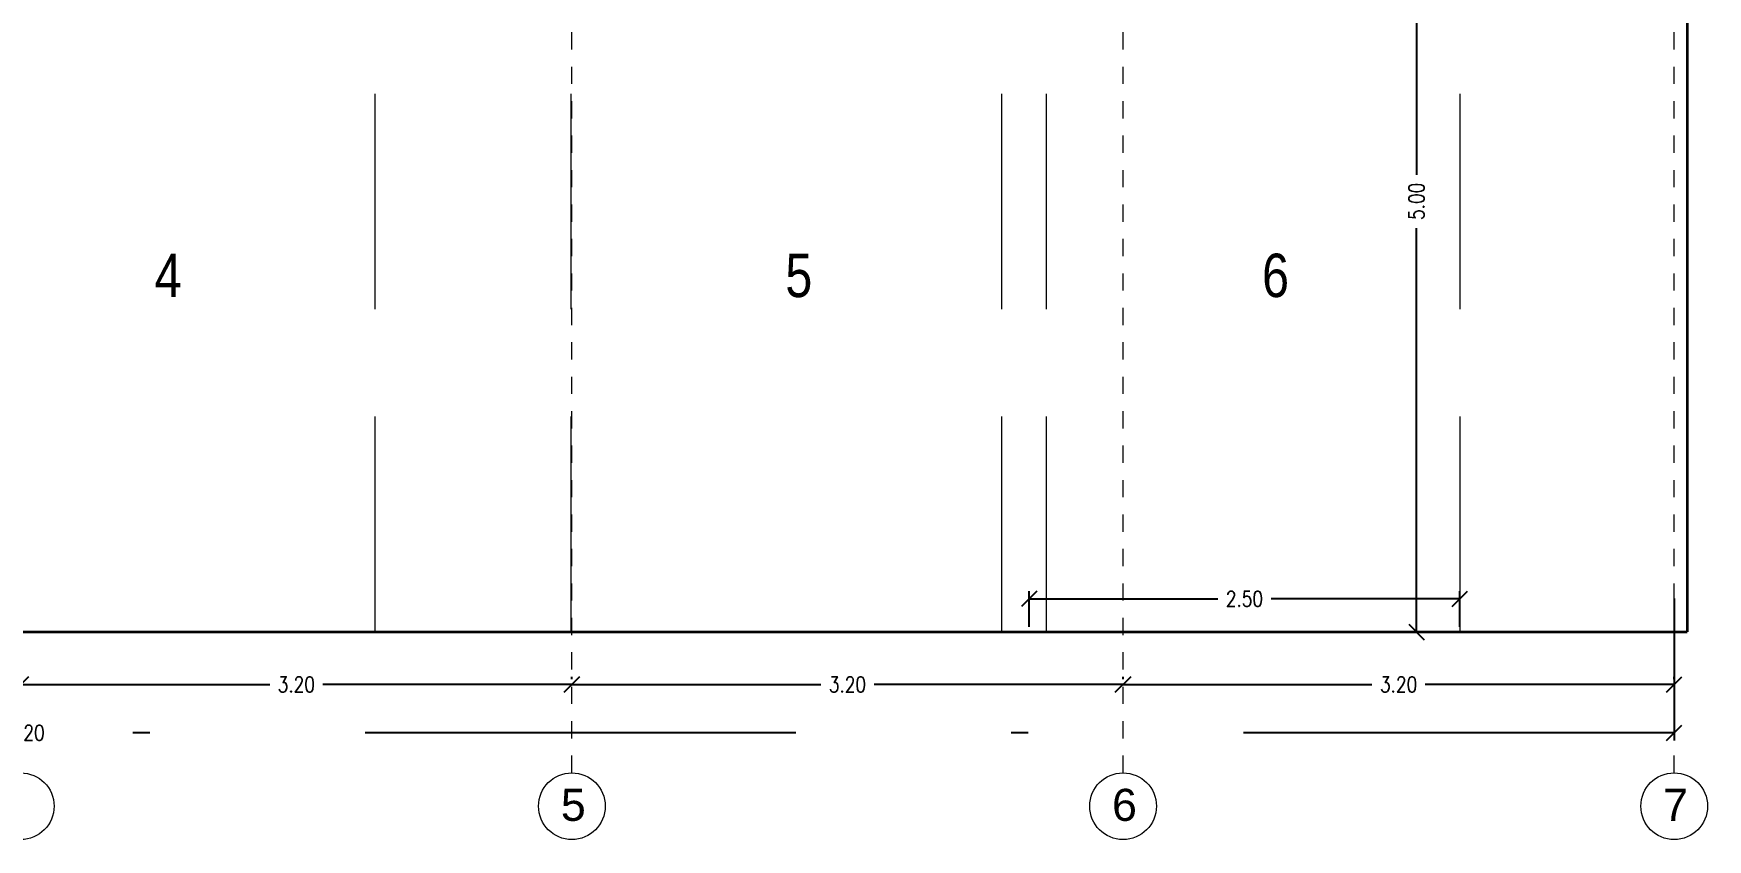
# Model space of a CAD drawing. Header units: metres. Extents: x -255 to -21, y -382 to -241.
# Drawn here: x -166.9 to -157.18, y -348.88 to -344.2 of the extents above; entities that cross this region are included whole.
import ezdxf

# ---------------------------------------------------------------- set-up
doc = ezdxf.new("R2010")
doc.units = ezdxf.units.M
doc.header["$LTSCALE"] = 5
doc.header["$MEASUREMENT"] = 0
for name, pattern in [('CENTER2', [1.125, 0.75, -0.125, 0.125, -0.125]), ('DASHDOT', [1, 0.5, -0.25, 0, -0.25]), ('HIDDEN', [0.375, 0.25, -0.125])]:
    doc.linetypes.add(name, pattern=pattern)
doc.layers.get('0').update_dxf_attribs({"color": 30})
for name, color, linetype, lineweight in [('A-ANNO-DIMS', 3, 'Continuous', 18), ('A-ANNO-SYMB', 3, 'Continuous', 18), ('A-ANNO-TEXT', 3, 'Continuous', 18), ('A-FLOR-LEVL', 7, 'Continuous', 35), ('U-PARK-MNR', 255, 'Continuous', 13)]:
    doc.layers.add(name, color=color, linetype=linetype, lineweight=lineweight)
doc.styles.add('E-ROMANS', font='romans.shx', dxfattribs={"width": 0.8})
doc.styles.get("Standard").update_dxf_attribs({"font": 'arial.ttf'})
doc.dimstyles.new('E-0050_TICK_18', dxfattribs={"dimscale": 0.001, "dimtxt": 90, "dimasz": 90, "dimexe": 45, "dimexo": 30, "dimgap": 45, "dimtad": 0, "dimzin": 0, "dimdsep": 46, "dimtxsty": 'E-ROMANS', "dimblk": 'OBLIQUE', "dimcen": 45, "dimclrd": 256, "dimclre": 256, "dimclrt": 256, "dimadec": 0, "dimazin": 0, "dimtfac": 1, "dimtmove": 1, "dimatfit": 3, "dimldrblk": 'OPEN90', "dimfxl": 1, "dimtfill": 1, "dimtolj": 1, "dimtzin": 0, "dimarcsym": 0})

# ---------------------------------------------------------------- blocks, each defined once
blk = doc.blocks.new('_Oblique')
at = {"color": 0, "linetype": 'ByBlock', "lineweight": -2}
blk.add_line((-0.5, -0.5), (0.5, 0.5), dxfattribs=at)
blk = doc.blocks.new('*D169')
at = {"layer": 'A-ANNO-DIMS', "linetype": 'DASHDOT', "lineweight": -2, "transparency": 16777216}
for p, q in [((-176.5706, -347.4754), (-176.5706, -348.3002)), ((-157.3706, -347.4754), (-157.3706, -348.3002)), ((-176.5706, -348.2552), (-167.1545, -348.2552)), ((-157.3706, -348.2552), (-166.7868, -348.2552))]:
    blk.add_line(p, q, dxfattribs=at)
at = {"layer": 'A-ANNO-DIMS', "linetype": 'DASHDOT', "lineweight": -2, "transparency": 16777216, "xscale": 0.09, "yscale": 0.09, "zscale": 0.09, "rotation": 180}
blk.add_blockref('_Oblique', (-176.5706, -348.2552), dxfattribs=at)
at = {"layer": 'A-ANNO-DIMS', "linetype": 'DASHDOT', "lineweight": -2, "transparency": 16777216, "xscale": 0.09, "yscale": 0.09, "zscale": 0.09}
blk.add_blockref('_Oblique', (-157.3706, -348.2552), dxfattribs=at)
at = {"layer": 'A-ANNO-DIMS', "linetype": 'DASHDOT', "transparency": 16777216, "insert": (-166.9706, -348.2552), "char_height": 0.09, "attachment_point": 5, "style": 'E-ROMANS', "bg_fill": 3, "box_fill_scale": 1.25, "bg_fill_color": 256, "bg_fill_true_color": 13158600, "bg_fill_transparency": 0}
blk.add_mtext('\\A1;19.20', dxfattribs=at)
blk = doc.blocks.new('_Open90')
at = {"color": 0, "linetype": 'ByBlock', "lineweight": -2}
for p, q in [((0, 0), (-1, 0)), ((-0.5, 0.5), (0, 0)), ((0, 0), (-0.5, -0.5))]:
    blk.add_line(p, q, dxfattribs=at)
blk = doc.blocks.new('*D170')
at = {"layer": 'A-ANNO-DIMS', "linetype": 'DASHDOT', "lineweight": -2, "transparency": 16777216}
for p, q in [((-160.5706, -347.9446), (-160.5706, -347.9296)), ((-157.3706, -347.9446), (-157.3706, -347.9296)), ((-160.5706, -347.9746), (-159.1253, -347.9746)), ((-157.3706, -347.9746), (-158.8159, -347.9746))]:
    blk.add_line(p, q, dxfattribs=at)
at = {"layer": 'A-ANNO-DIMS', "linetype": 'DASHDOT', "lineweight": -2, "transparency": 16777216, "xscale": 0.09, "yscale": 0.09, "zscale": 0.09, "rotation": 180}
blk.add_blockref('_Oblique', (-160.5706, -347.9746), dxfattribs=at)
at = {"layer": 'A-ANNO-DIMS', "linetype": 'DASHDOT', "lineweight": -2, "transparency": 16777216, "xscale": 0.09, "yscale": 0.09, "zscale": 0.09}
blk.add_blockref('_Oblique', (-157.3706, -347.9746), dxfattribs=at)
at = {"layer": 'A-ANNO-DIMS', "linetype": 'DASHDOT', "transparency": 16777216, "insert": (-158.9706, -347.9746), "char_height": 0.09, "attachment_point": 5, "style": 'E-ROMANS', "bg_fill": 3, "box_fill_scale": 1.25, "bg_fill_color": 256, "bg_fill_true_color": 13158600, "bg_fill_transparency": 0}
blk.add_mtext('\\A1;3.20', dxfattribs=at)
blk = doc.blocks.new('*D171')
at = {"layer": 'A-ANNO-DIMS', "linetype": 'DASHDOT', "lineweight": -2, "transparency": 16777216}
for p, q in [((-163.7706, -347.9446), (-163.7706, -347.9296)), ((-160.5706, -347.9446), (-160.5706, -347.9296)), ((-163.7706, -347.9746), (-162.3253, -347.9746)), ((-160.5706, -347.9746), (-162.0159, -347.9746))]:
    blk.add_line(p, q, dxfattribs=at)
at = {"layer": 'A-ANNO-DIMS', "linetype": 'DASHDOT', "lineweight": -2, "transparency": 16777216, "xscale": 0.09, "yscale": 0.09, "zscale": 0.09, "rotation": 180}
blk.add_blockref('_Oblique', (-163.7706, -347.9746), dxfattribs=at)
at = {"layer": 'A-ANNO-DIMS', "linetype": 'DASHDOT', "lineweight": -2, "transparency": 16777216, "xscale": 0.09, "yscale": 0.09, "zscale": 0.09}
blk.add_blockref('_Oblique', (-160.5706, -347.9746), dxfattribs=at)
at = {"layer": 'A-ANNO-DIMS', "linetype": 'DASHDOT', "transparency": 16777216, "insert": (-162.1706, -347.9746), "char_height": 0.09, "attachment_point": 5, "style": 'E-ROMANS', "bg_fill": 3, "box_fill_scale": 1.25, "bg_fill_color": 256, "bg_fill_true_color": 13158600, "bg_fill_transparency": 0}
blk.add_mtext('\\A1;3.20', dxfattribs=at)
blk = doc.blocks.new('*D172')
at = {"layer": 'A-ANNO-DIMS', "linetype": 'DASHDOT', "lineweight": -2, "transparency": 16777216}
for p, q in [((-166.9706, -347.9446), (-166.9706, -347.9296)), ((-163.7706, -347.9446), (-163.7706, -347.9296)), ((-166.9706, -347.9746), (-165.5253, -347.9746)), ((-163.7706, -347.9746), (-165.2159, -347.9746))]:
    blk.add_line(p, q, dxfattribs=at)
at = {"layer": 'A-ANNO-DIMS', "linetype": 'DASHDOT', "lineweight": -2, "transparency": 16777216, "xscale": 0.09, "yscale": 0.09, "zscale": 0.09, "rotation": 180}
blk.add_blockref('_Oblique', (-166.9706, -347.9746), dxfattribs=at)
at = {"layer": 'A-ANNO-DIMS', "linetype": 'DASHDOT', "lineweight": -2, "transparency": 16777216, "xscale": 0.09, "yscale": 0.09, "zscale": 0.09}
blk.add_blockref('_Oblique', (-163.7706, -347.9746), dxfattribs=at)
at = {"layer": 'A-ANNO-DIMS', "linetype": 'DASHDOT', "transparency": 16777216, "insert": (-165.3706, -347.9746), "char_height": 0.09, "attachment_point": 5, "style": 'E-ROMANS', "bg_fill": 3, "box_fill_scale": 1.25, "bg_fill_color": 256, "bg_fill_true_color": 13158600, "bg_fill_transparency": 0}
blk.add_mtext('\\A1;3.20', dxfattribs=at)
blk = doc.blocks.new('*D165')
at = {"layer": 'A-ANNO-DIMS', "linetype": 'DASHDOT', "lineweight": -2, "transparency": 16777216}
for p, q in [((-161.1156, -347.6398), (-161.1156, -347.4325)), ((-158.6156, -347.6398), (-158.6156, -347.4325)), ((-161.1156, -347.4775), (-160.0203, -347.4775)), ((-158.6156, -347.4775), (-159.7109, -347.4775))]:
    blk.add_line(p, q, dxfattribs=at)
at = {"layer": 'A-ANNO-DIMS', "linetype": 'DASHDOT', "lineweight": -2, "transparency": 16777216, "xscale": 0.09, "yscale": 0.09, "zscale": 0.09, "rotation": 180}
blk.add_blockref('_Oblique', (-161.1156, -347.4775), dxfattribs=at)
at = {"layer": 'A-ANNO-DIMS', "linetype": 'DASHDOT', "lineweight": -2, "transparency": 16777216, "xscale": 0.09, "yscale": 0.09, "zscale": 0.09}
blk.add_blockref('_Oblique', (-158.6156, -347.4775), dxfattribs=at)
at = {"layer": 'A-ANNO-DIMS', "linetype": 'DASHDOT', "transparency": 16777216, "insert": (-159.8656, -347.4775), "char_height": 0.09, "attachment_point": 5, "style": 'E-ROMANS', "bg_fill": 3, "box_fill_scale": 1.25, "bg_fill_color": 256, "bg_fill_true_color": 13158600, "bg_fill_transparency": 0}
blk.add_mtext('\\A1;2.50', dxfattribs=at)
blk = doc.blocks.new('*D166')
at = {"layer": 'A-ANNO-DIMS', "linetype": 'DASHDOT', "lineweight": -2, "transparency": 16777216}
for p, q in [((-158.6456, -342.6698), (-158.9116, -342.6698)), ((-158.8666, -342.6698), (-158.8666, -345.0151)), ((-158.8666, -347.6698), (-158.8666, -345.3245)), ((-158.6456, -347.6698), (-158.9116, -347.6698))]:
    blk.add_line(p, q, dxfattribs=at)
at = {"layer": 'A-ANNO-DIMS', "linetype": 'DASHDOT', "lineweight": -2, "transparency": 16777216, "xscale": 0.09, "yscale": 0.09, "zscale": 0.09}
for p, rotation in [((-158.8666, -342.6698), 90), ((-158.8666, -347.6698), 270)]:
    blk.add_blockref('_Oblique', p, dxfattribs=dict(at, rotation=rotation))
at = {"layer": 'A-ANNO-DIMS', "linetype": 'DASHDOT', "transparency": 16777216, "insert": (-158.8666, -345.1698), "char_height": 0.09, "attachment_point": 5, "rotation": 90, "style": 'E-ROMANS', "bg_fill": 3, "box_fill_scale": 1.25, "bg_fill_color": 256, "bg_fill_true_color": 13158600, "bg_fill_transparency": 0}
blk.add_mtext('\\A1;5.00', dxfattribs=at)

msp = doc.modelspace()

# ---------------------------------------------------------------- linework, layer by layer
at = {"layer": 'A-ANNO-DIMS'}
for centre in [(-166.9706, -348.6815), (-163.7706, -348.6815), (-160.5706, -348.6815), (-157.3706, -348.6815)]:
    msp.add_circle(centre, 0.1935, dxfattribs=at)
at = {"layer": 'A-ANNO-SYMB', "linetype": 'CENTER2', "ltscale": 0.001}
for p, q in [((-163.7706, -348.488), (-163.7706, -335.2448)), ((-160.5706, -348.488), (-160.5706, -335.2448)), ((-157.3706, -348.488), (-157.3706, -335.2448))]:
    msp.add_line(p, q, dxfattribs=at)
at = {"layer": 'U-PARK-MNR', "linetype": 'HIDDEN'}
for points in [[(-164.9156, -347.6698), (-167.4156, -347.6698), (-167.4156, -342.6698), (-164.9156, -342.6698), (-164.9156, -347.6698)], [(-161.2756, -347.6698), (-163.7756, -347.6698), (-163.7756, -342.6698), (-161.2756, -342.6698), (-161.2756, -347.6698)], [(-158.5156, -347.6698), (-161.0156, -347.6698), (-161.0156, -342.6698), (-159.6456, -342.6698)], [(-158.6156, -342.6698), (-158.6156, -347.6698)]]:
    msp.add_lwpolyline(points, dxfattribs=at)

# ---------------------------------------------------------------- texts
at = {"layer": 'A-ANNO-TEXT', "char_height": 0.252, "attachment_point": 1, "style": 'E-ROMANS'}
for s, insert, width in [('{\\fArial|b0|i0|c0|p34;4}', (-166.1931, -345.4736), 7.706257), ('{\\fArial|b0|i0|c0|p34;5}', (-162.5314, -345.4736), 0.279978), ('{\\fArial|b0|i0|c0|p34;6}', (-159.7635, -345.4736), 0.277505)]:
    msp.add_mtext(s, dxfattribs=dict(at, insert=insert, width=width))
at = {"layer": 'A-ANNO-TEXT', "char_height": 0.186083, "attachment_point": 1}
for s, insert in [('{\\fArial|b0|i0|c0|p34;5}', (-163.8346, -348.5807)), ('{\\fArial|b0|i0|c0|p34;6}', (-160.6346, -348.5807)), ('{\\fArial|b0|i0|c0|p34;7}', (-157.4346, -348.5807))]:
    msp.add_mtext(s, dxfattribs=dict(at, insert=insert))

# ---------------------------------------------------------------- next in the draw order: dimensions: what is measured, and where the dimension line sits
at = {"layer": 'A-ANNO-DIMS', "linetype": 'DASHDOT'}
dim = msp.add_linear_dim(base=(-157.3706, -348.2552), p1=(-176.5706, -347.4454), p2=(-157.3706, -347.4454), dimstyle='E-0050_TICK_18', dxfattribs=at)
dim.commit()
dim.dimension.update_dxf_attribs({"geometry": '*D169', "text_midpoint": (-166.9706, -348.2552)})

# ---------------------------------------------------------------- next in the draw order: linework, layer by layer
at = {"layer": 'A-FLOR-LEVL'}
for p in [(-157.2956, -342.1698), (-176.6456, -347.6698)]:
    msp.add_line(p, (-157.2956, -347.6698), dxfattribs=at)

# ---------------------------------------------------------------- next in the draw order: dimensions: what is measured, and where the dimension line sits
at = {"layer": 'A-ANNO-DIMS', "linetype": 'DASHDOT'}
dim = msp.add_linear_dim(base=(-157.3706, -347.9746), p1=(-160.5706, -347.9746), p2=(-157.3706, -347.9746), dimstyle='E-0050_TICK_18', dxfattribs=at)
dim.commit()
dim.dimension.update_dxf_attribs({"geometry": '*D170', "text_midpoint": (-158.9706, -347.9746)})

# ---------------------------------------------------------------- next in the draw order: dimensions: what is measured, and where the dimension line sits
for base, p1, p2, picture, middle in [((-158.6156, -347.4775), (-161.1156, -347.6698), (-158.6156, -347.6698), '*D165', (-159.8656, -347.4775)), ((-160.5706, -347.9746), (-163.7706, -347.9746), (-160.5706, -347.9746), '*D171', (-162.1706, -347.9746))]:
    dim = msp.add_linear_dim(base=base, p1=p1, p2=p2, dimstyle='E-0050_TICK_18', dxfattribs=at)
    dim.commit()
    dim.dimension.update_dxf_attribs({"geometry": picture, "text_midpoint": middle})

# ---------------------------------------------------------------- next in the draw order: dimensions: what is measured, and where the dimension line sits
dim = msp.add_linear_dim(base=(-158.8666, -342.6698), p1=(-158.6156, -347.6698), p2=(-158.6156, -342.6698), angle=90, dimstyle='E-0050_TICK_18', dxfattribs=at)
dim.commit()
dim.dimension.update_dxf_attribs({"geometry": '*D166', "text_midpoint": (-158.8666, -345.1698)})
dim = msp.add_linear_dim(base=(-163.7706, -347.9746), p1=(-166.9706, -347.9746), p2=(-163.7706, -347.9746), dimstyle='E-0050_TICK_18', dxfattribs=at)
dim.commit()
dim.dimension.update_dxf_attribs({"geometry": '*D172', "text_midpoint": (-165.3706, -347.9746)})

doc.saveas('drawing.dxf')
